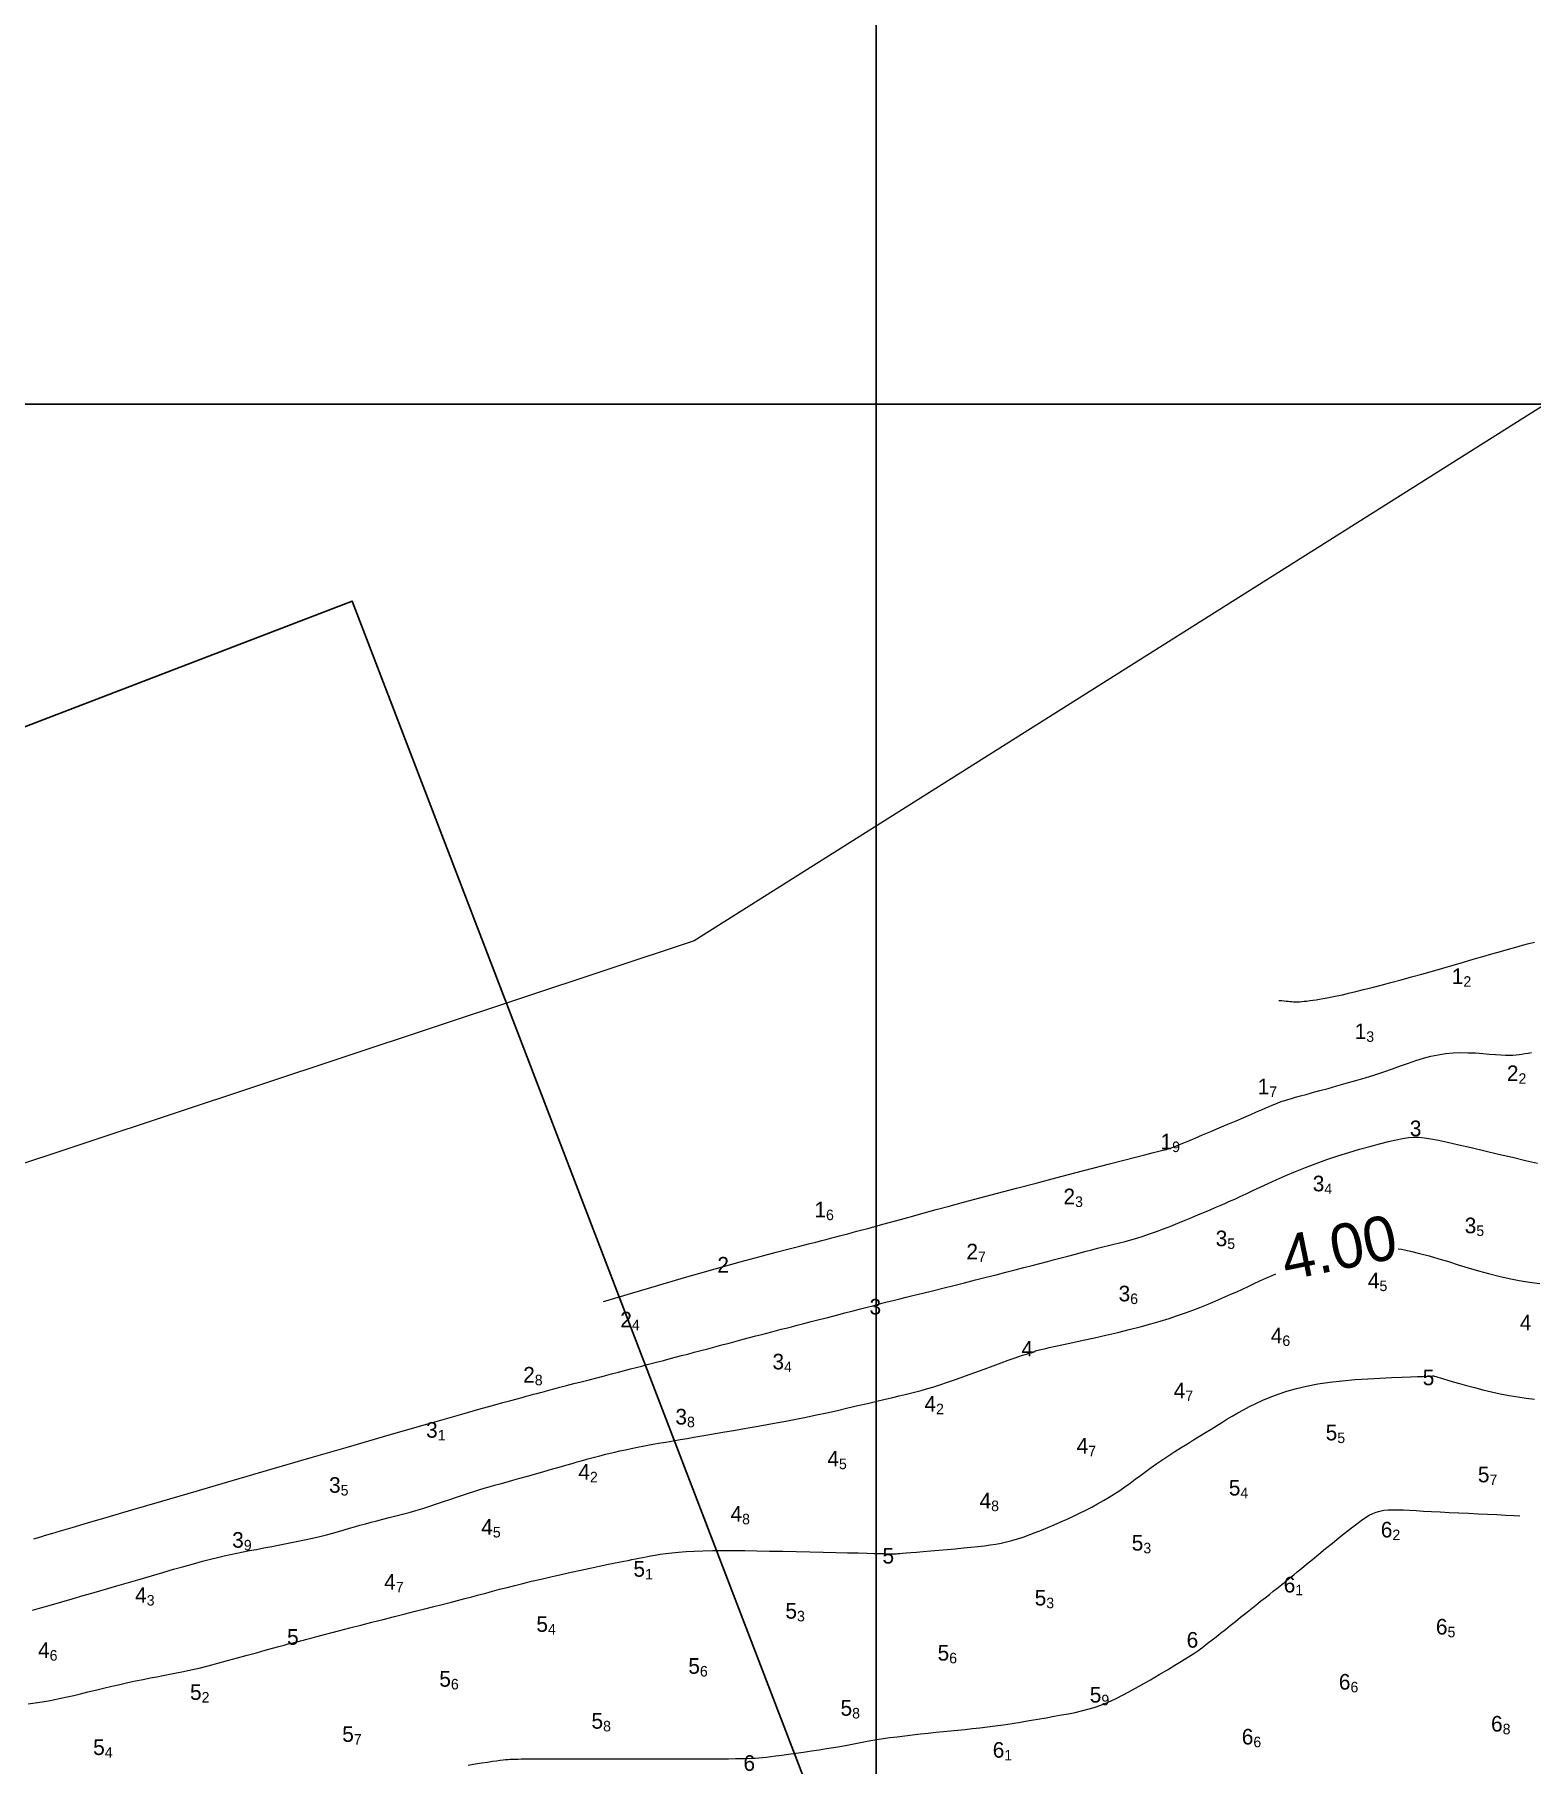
# Model space of a CAD drawing. Header units: millimetres. Extents: x 784883 to 785608, y 628235 to 628806.
# Drawn here: x 785162.3 to 785229.4, y 628439 to 628516.6 of the extents above; entities that cross this region are included whole.
import ezdxf
from ezdxf.enums import TextEntityAlignment as Align

# ---------------------------------------------------------------- set-up
doc = ezdxf.new("R2010")
doc.units = ezdxf.units.MM
for name, color, linetype in [('1_00', 1, 'Continuous'), ('2_00', 92, 'Continuous'), ('3_00', 92, 'Continuous'), ('4_00', 5, 'Continuous'), ('5_00', 252, 'Continuous'), ('6_00', 255, 'Continuous'), ('linker_oever_lucht_foto_cottica_2017_dg2', 7, 'Continuous'), ('Projection_Grid', 7, 'Continuous')]:
    doc.layers.add(name, color=color, linetype=linetype)
doc.layers.add('Soundings', color=7, linetype='Continuous', true_color=0x000000)

msp = doc.modelspace()

# ---------------------------------------------------------------- linework, layer by layer
at = {"color": 240, "true_color": 0xed1f24}
msp.add_lwpolyline([(784920.923, 628393.089), (785176.533, 628491.18), (785223.928, 628367.673), (784968.319, 628269.583)], close=True, dxfattribs=at)
at = {"layer": '1_00', "color": 1, "linetype": 'Continuous', "lineweight": 0, "true_color": 0xff0000, "flags": 128}
msp.add_lwpolyline([(785218.049, 628473.288), (785218.176, 628473.279), (785218.286, 628473.269), (785218.383, 628473.258), (785218.469, 628473.247), (785218.55, 628473.237), (785218.627, 628473.229), (785218.705, 628473.223), (785218.787, 628473.22), (785218.875, 628473.221), (785218.971, 628473.225), (785219.075, 628473.233), (785219.187, 628473.244), (785219.307, 628473.258), (785219.434, 628473.275), (785219.571, 628473.295), (785219.716, 628473.317), (785219.87, 628473.342), (785220.036, 628473.369), (785220.218, 628473.402), (785220.42, 628473.44), (785220.645, 628473.486), (785220.897, 628473.54), (785221.179, 628473.604), (785221.494, 628473.68), (785221.846, 628473.767), (785222.231, 628473.864), (785222.642, 628473.972), (785223.076, 628474.087), (785223.527, 628474.209), (785223.991, 628474.336), (785224.462, 628474.467), (785224.935, 628474.6), (785225.405, 628474.734), (785225.869, 628474.867), (785226.324, 628474.999), (785226.765, 628475.127), (785227.192, 628475.251), (785227.598, 628475.369), (785227.983, 628475.48), (785228.342, 628475.582), (785228.672, 628475.674), (785228.975, 628475.757), (785229.25, 628475.831), (785229.501, 628475.897)], dxfattribs=at)
at = {"layer": '2_00', "color": 92, "linetype": 'Continuous', "lineweight": 0, "true_color": 0x00c000, "flags": 128}
msp.add_lwpolyline([(785187.789, 628459.792), (785189.766, 628460.378), (785191.421, 628460.861), (785192.79, 628461.254), (785193.907, 628461.568), (785194.81, 628461.815), (785195.532, 628462.007), (785196.11, 628462.157), (785196.579, 628462.276), (785196.97, 628462.375), (785197.299, 628462.458), (785197.575, 628462.529), (785197.81, 628462.589), (785198.013, 628462.642), (785198.197, 628462.689), (785198.37, 628462.735), (785198.545, 628462.781), (785198.73, 628462.83), (785198.929, 628462.883), (785199.143, 628462.94), (785199.376, 628463.003), (785199.628, 628463.071), (785199.901, 628463.146), (785200.199, 628463.227), (785200.523, 628463.316), (785200.875, 628463.413), (785201.262, 628463.519), (785201.689, 628463.637), (785202.163, 628463.766), (785202.689, 628463.91), (785203.275, 628464.068), (785203.927, 628464.243), (785204.65, 628464.436), (785205.445, 628464.647), (785206.294, 628464.871), (785207.171, 628465.102), (785208.051, 628465.332), (785208.908, 628465.556), (785209.719, 628465.767), (785210.458, 628465.958), (785211.1, 628466.124), (785211.627, 628466.26), (785212.046, 628466.367), (785212.371, 628466.449), (785212.617, 628466.511), (785212.797, 628466.556), (785212.927, 628466.588), (785213.019, 628466.611), (785213.088, 628466.629), (785213.147, 628466.646), (785213.206, 628466.664), (785213.273, 628466.688), (785213.356, 628466.72), (785213.464, 628466.764), (785213.605, 628466.822), (785213.787, 628466.899), (785214.019, 628466.997), (785214.305, 628467.118), (785214.636, 628467.258), (785214.998, 628467.412), (785215.377, 628467.573), (785215.759, 628467.735), (785216.132, 628467.894), (785216.481, 628468.044), (785216.793, 628468.178), (785217.057, 628468.293), (785217.278, 628468.389), (785217.462, 628468.47), (785217.616, 628468.538), (785217.748, 628468.594), (785217.865, 628468.643), (785217.974, 628468.686), (785218.081, 628468.726), (785218.194, 628468.765), (785218.318, 628468.805), (785218.458, 628468.847), (785218.618, 628468.894), (785218.804, 628468.947), (785219.019, 628469.006), (785219.27, 628469.075), (785219.56, 628469.154), (785219.892, 628469.244), (785220.26, 628469.345), (785220.656, 628469.454), (785221.071, 628469.572), (785221.497, 628469.695), (785221.925, 628469.823), (785222.346, 628469.954), (785222.753, 628470.086), (785223.139, 628470.218), (785223.505, 628470.348), (785223.857, 628470.472), (785224.196, 628470.587), (785224.528, 628470.691), (785224.857, 628470.78), (785225.185, 628470.852), (785225.518, 628470.905), (785225.857, 628470.935), (785226.199, 628470.947), (785226.538, 628470.943), (785226.868, 628470.929), (785227.185, 628470.907), (785227.482, 628470.882), (785227.755, 628470.859), (785227.997, 628470.84), (785228.205, 628470.829), (785228.385, 628470.827), (785228.541, 628470.831), (785228.682, 628470.841), (785228.814, 628470.857), (785228.943, 628470.876), (785229.075, 628470.899), (785229.218, 628470.924), (785229.378, 628470.95)], dxfattribs=at)
at = {"layer": '3_00', "color": 92, "linetype": 'Continuous', "lineweight": 0, "true_color": 0x00c000, "flags": 128}
msp.add_lwpolyline([(785162.263, 628449.164), (785162.406, 628449.205), (785162.569, 628449.253), (785162.779, 628449.315), (785163.064, 628449.398), (785163.454, 628449.513), (785163.979, 628449.667), (785164.669, 628449.869), (785165.552, 628450.127), (785166.659, 628450.451), (785168.004, 628450.845), (785169.54, 628451.294), (785171.206, 628451.781), (785172.941, 628452.288), (785174.682, 628452.796), (785176.368, 628453.287), (785177.937, 628453.742), (785179.327, 628454.145), (785180.493, 628454.48), (785181.444, 628454.751), (785182.208, 628454.967), (785182.811, 628455.136), (785183.279, 628455.265), (785183.639, 628455.363), (785183.916, 628455.437), (785184.138, 628455.496), (785184.327, 628455.547), (785184.496, 628455.592), (785184.653, 628455.634), (785184.806, 628455.676), (785184.965, 628455.719), (785185.139, 628455.766), (785185.335, 628455.818), (785185.564, 628455.878), (785185.83, 628455.948), (785186.129, 628456.027), (785186.452, 628456.111), (785186.792, 628456.199), (785187.14, 628456.289), (785187.488, 628456.379), (785187.828, 628456.467), (785188.152, 628456.551), (785188.454, 628456.629), (785188.736, 628456.702), (785189.002, 628456.771), (785189.255, 628456.837), (785189.501, 628456.901), (785189.742, 628456.963), (785189.982, 628457.026), (785190.226, 628457.09), (785190.477, 628457.156), (785190.736, 628457.223), (785191.002, 628457.294), (785191.277, 628457.366), (785191.56, 628457.44), (785191.851, 628457.517), (785192.15, 628457.597), (785192.458, 628457.678), (785192.774, 628457.762), (785193.095, 628457.847), (785193.416, 628457.932), (785193.733, 628458.017), (785194.041, 628458.098), (785194.338, 628458.177), (785194.618, 628458.251), (785194.877, 628458.319), (785195.113, 628458.38), (785195.332, 628458.437), (785195.543, 628458.492), (785195.754, 628458.546), (785195.973, 628458.602), (785196.208, 628458.663), (785196.469, 628458.73), (785196.763, 628458.805), (785197.096, 628458.891), (785197.458, 628458.984), (785197.839, 628459.082), (785198.226, 628459.183), (785198.609, 628459.282), (785198.975, 628459.376), (785199.312, 628459.464), (785199.61, 628459.541), (785199.86, 628459.606), (785200.073, 628459.661), (785200.263, 628459.711), (785200.443, 628459.757), (785200.629, 628459.805), (785200.834, 628459.856), (785201.072, 628459.916), (785201.358, 628459.987), (785201.702, 628460.073), (785202.096, 628460.171), (785202.531, 628460.278), (785202.996, 628460.394), (785203.48, 628460.514), (785203.971, 628460.636), (785204.46, 628460.759), (785204.936, 628460.878), (785205.39, 628460.993), (785205.821, 628461.103), (785206.231, 628461.208), (785206.62, 628461.309), (785206.99, 628461.405), (785207.342, 628461.497), (785207.677, 628461.585), (785207.997, 628461.67), (785208.303, 628461.751), (785208.596, 628461.829), (785208.877, 628461.904), (785209.149, 628461.975), (785209.413, 628462.045), (785209.669, 628462.111), (785209.921, 628462.176), (785210.168, 628462.238), (785210.414, 628462.298), (785210.659, 628462.358), (785210.907, 628462.42), (785211.159, 628462.486), (785211.418, 628462.556), (785211.686, 628462.634), (785211.966, 628462.721), (785212.259, 628462.819), (785212.566, 628462.928), (785212.885, 628463.047), (785213.208, 628463.173), (785213.532, 628463.302), (785213.851, 628463.433), (785214.159, 628463.561), (785214.452, 628463.684), (785214.724, 628463.798), (785214.971, 628463.903), (785215.2, 628464.001), (785215.417, 628464.094), (785215.631, 628464.187), (785215.847, 628464.282), (785216.073, 628464.384), (785216.317, 628464.496), (785216.586, 628464.621), (785216.885, 628464.762), (785217.215, 628464.918), (785217.573, 628465.084), (785217.957, 628465.258), (785218.366, 628465.438), (785218.797, 628465.62), (785219.249, 628465.801), (785219.719, 628465.979), (785220.205, 628466.151), (785220.699, 628466.316), (785221.191, 628466.47), (785221.672, 628466.613), (785222.133, 628466.743), (785222.565, 628466.857), (785222.959, 628466.956), (785223.305, 628467.036), (785223.599, 628467.097), (785223.855, 628467.137), (785224.091, 628467.156), (785224.326, 628467.155), (785224.577, 628467.131), (785224.863, 628467.086), (785225.203, 628467.019), (785225.615, 628466.929), (785226.109, 628466.817), (785226.671, 628466.687), (785227.275, 628466.547), (785227.898, 628466.401), (785228.516, 628466.256), (785229.105, 628466.117), (785229.641, 628465.99)], dxfattribs=at)
at = {"layer": '4_00', "color": 5, "linetype": 'Continuous', "lineweight": 0, "true_color": 0x1b0fee, "flags": 128}
for points in [[(785223.401, 628462.158), (785223.54, 628462.133), (785223.946, 628462.047), (785224.361, 628461.947), (785224.784, 628461.833), (785225.214, 628461.709), (785225.651, 628461.578), (785226.093, 628461.442), (785226.54, 628461.305), (785226.992, 628461.171), (785227.447, 628461.043), (785227.905, 628460.925), (785228.365, 628460.82), (785228.826, 628460.73), (785229.285, 628460.654), (785229.739, 628460.592)], [(785162.196, 628445.964), (785162.618, 628446.083), (785163.059, 628446.207), (785163.515, 628446.338), (785163.986, 628446.473), (785164.469, 628446.613), (785164.964, 628446.756), (785165.469, 628446.903), (785165.982, 628447.053), (785166.501, 628447.204), (785167.021, 628447.356), (785167.536, 628447.506), (785168.038, 628447.652), (785168.524, 628447.791), (785168.986, 628447.922), (785169.418, 628448.042), (785169.815, 628448.149), (785170.172, 628448.242), (785170.497, 628448.323), (785170.797, 628448.394), (785171.081, 628448.457), (785171.358, 628448.515), (785171.637, 628448.571), (785171.926, 628448.627), (785172.234, 628448.686), (785172.566, 628448.75), (785172.919, 628448.817), (785173.286, 628448.889), (785173.659, 628448.963), (785174.031, 628449.038), (785174.396, 628449.115), (785174.746, 628449.192), (785175.075, 628449.268), (785175.378, 628449.343), (785175.656, 628449.417), (785175.917, 628449.489), (785176.164, 628449.56), (785176.402, 628449.63), (785176.637, 628449.699), (785176.874, 628449.767), (785177.117, 628449.835), (785177.37, 628449.902), (785177.634, 628449.969), (785177.907, 628450.038), (785178.189, 628450.108), (785178.478, 628450.182), (785178.774, 628450.26), (785179.075, 628450.342), (785179.381, 628450.43), (785179.69, 628450.524), (785180, 628450.622), (785180.308, 628450.724), (785180.612, 628450.826), (785180.909, 628450.927), (785181.196, 628451.025), (785181.471, 628451.118), (785181.732, 628451.205), (785181.976, 628451.283), (785182.209, 628451.355), (785182.438, 628451.423), (785182.667, 628451.489), (785182.903, 628451.556), (785183.154, 628451.625), (785183.423, 628451.7), (785183.718, 628451.782), (785184.043, 628451.873), (785184.39, 628451.971), (785184.749, 628452.073), (785185.11, 628452.176), (785185.463, 628452.276), (785185.799, 628452.372), (785186.107, 628452.46), (785186.378, 628452.537), (785186.604, 628452.601), (785186.792, 628452.654), (785186.949, 628452.698), (785187.084, 628452.735), (785187.206, 628452.767), (785187.322, 628452.798), (785187.442, 628452.829), (785187.574, 628452.863), (785187.724, 628452.902), (785187.894, 628452.946), (785188.084, 628452.993), (785188.293, 628453.044), (785188.521, 628453.097), (785188.768, 628453.152), (785189.033, 628453.209), (785189.317, 628453.267), (785189.618, 628453.325), (785189.931, 628453.383), (785190.254, 628453.44), (785190.58, 628453.496), (785190.905, 628453.551), (785191.225, 628453.605), (785191.535, 628453.657), (785191.829, 628453.706), (785192.106, 628453.752), (785192.37, 628453.798), (785192.626, 628453.842), (785192.881, 628453.886), (785193.142, 628453.932), (785193.413, 628453.98), (785193.702, 628454.03), (785194.015, 628454.085), (785194.356, 628454.145), (785194.724, 628454.21), (785195.116, 628454.28), (785195.529, 628454.355), (785195.959, 628454.436), (785196.405, 628454.521), (785196.863, 628454.612), (785197.329, 628454.709), (785197.801, 628454.81), (785198.273, 628454.915), (785198.738, 628455.021), (785199.19, 628455.126), (785199.624, 628455.228), (785200.031, 628455.324), (785200.408, 628455.413), (785200.746, 628455.493), (785201.043, 628455.561), (785201.307, 628455.622), (785201.55, 628455.68), (785201.784, 628455.738), (785202.019, 628455.8), (785202.269, 628455.872), (785202.543, 628455.957), (785202.855, 628456.058), (785203.21, 628456.18), (785203.601, 628456.317), (785204.013, 628456.464), (785204.433, 628456.616), (785204.848, 628456.767), (785205.244, 628456.912), (785205.608, 628457.044), (785205.926, 628457.159), (785206.188, 628457.253), (785206.398, 628457.326), (785206.563, 628457.382), (785206.689, 628457.423), (785206.782, 628457.452), (785206.851, 628457.472), (785206.9, 628457.485), (785206.939, 628457.496), (785206.971, 628457.505), (785206.999, 628457.513), (785207.023, 628457.521), (785207.044, 628457.529), (785207.063, 628457.536), (785207.08, 628457.544), (785207.095, 628457.551), (785207.11, 628457.559), (785207.127, 628457.567), (785207.153, 628457.578), (785207.198, 628457.592), (785207.272, 628457.612), (785207.383, 628457.641), (785207.543, 628457.678), (785207.76, 628457.727), (785208.043, 628457.79), (785208.399, 628457.867), (785208.816, 628457.957), (785209.283, 628458.059), (785209.783, 628458.169), (785210.303, 628458.287), (785210.83, 628458.409), (785211.348, 628458.535), (785211.844, 628458.661), (785212.308, 628458.787), (785212.738, 628458.912), (785213.138, 628459.036), (785213.512, 628459.159), (785213.862, 628459.281), (785214.192, 628459.402), (785214.504, 628459.522), (785214.802, 628459.642), (785215.089, 628459.76), (785215.366, 628459.879), (785215.636, 628459.997), (785215.901, 628460.114), (785216.162, 628460.233), (785216.421, 628460.352), (785216.68, 628460.471), (785216.941, 628460.592), (785217.206, 628460.714), (785217.475, 628460.837), (785217.747, 628460.961), (785217.915, 628461.037)]]:
    msp.add_lwpolyline(points, dxfattribs=at)
at = {"layer": '5_00', "color": 252, "linetype": 'Continuous', "lineweight": 0, "true_color": 0x8e919d, "flags": 128}
msp.add_lwpolyline([(785162.003, 628441.761), (785162.327, 628441.803), (785162.63, 628441.849), (785162.918, 628441.899), (785163.197, 628441.953), (785163.475, 628442.012), (785163.756, 628442.075), (785164.048, 628442.144), (785164.356, 628442.218), (785164.685, 628442.297), (785165.031, 628442.38), (785165.389, 628442.465), (785165.753, 628442.55), (785166.117, 628442.634), (785166.476, 628442.715), (785166.824, 628442.791), (785167.156, 628442.86), (785167.468, 628442.922), (785167.766, 628442.979), (785168.056, 628443.032), (785168.348, 628443.087), (785168.647, 628443.145), (785168.961, 628443.209), (785169.299, 628443.283), (785169.667, 628443.368), (785170.07, 628443.468), (785170.499, 628443.58), (785170.942, 628443.698), (785171.387, 628443.819), (785171.824, 628443.94), (785172.239, 628444.056), (785172.621, 628444.162), (785172.958, 628444.256), (785173.241, 628444.334), (785173.474, 628444.396), (785173.662, 628444.446), (785173.813, 628444.484), (785173.932, 628444.514), (785174.025, 628444.537), (785174.099, 628444.555), (785174.16, 628444.57), (785174.215, 628444.584), (785174.272, 628444.6), (785174.342, 628444.62), (785174.435, 628444.646), (785174.559, 628444.68), (785174.726, 628444.724), (785174.944, 628444.782), (785175.223, 628444.855), (785175.57, 628444.945), (785175.975, 628445.049), (785176.425, 628445.165), (785176.907, 628445.288), (785177.409, 628445.416), (785177.917, 628445.545), (785178.419, 628445.673), (785178.902, 628445.796), (785179.356, 628445.911), (785179.78, 628446.018), (785180.179, 628446.12), (785180.554, 628446.215), (785180.911, 628446.307), (785181.25, 628446.395), (785181.577, 628446.48), (785181.893, 628446.563), (785182.202, 628446.646), (785182.509, 628446.729), (785182.819, 628446.812), (785183.135, 628446.896), (785183.464, 628446.982), (785183.809, 628447.071), (785184.176, 628447.162), (785184.569, 628447.258), (785184.99, 628447.357), (785185.433, 628447.458), (785185.885, 628447.56), (785186.337, 628447.66), (785186.778, 628447.756), (785187.198, 628447.846), (785187.587, 628447.928), (785187.933, 628448.001), (785188.23, 628448.062), (785188.482, 628448.113), (785188.699, 628448.155), (785188.887, 628448.192), (785189.057, 628448.225), (785189.215, 628448.255), (785189.37, 628448.285), (785189.53, 628448.317), (785189.703, 628448.352), (785189.893, 628448.389), (785190.1, 628448.428), (785190.328, 628448.466), (785190.578, 628448.503), (785190.853, 628448.537), (785191.155, 628448.567), (785191.487, 628448.592), (785191.849, 628448.611), (785192.243, 628448.623), (785192.667, 628448.631), (785193.121, 628448.634), (785193.604, 628448.632), (785194.117, 628448.628), (785194.658, 628448.62), (785195.226, 628448.611), (785195.82, 628448.599), (785196.428, 628448.587), (785197.035, 628448.574), (785197.629, 628448.561), (785198.196, 628448.548), (785198.722, 628448.535), (785199.193, 628448.524), (785199.596, 628448.513), (785199.922, 628448.505), (785200.175, 628448.498), (785200.365, 628448.493), (785200.504, 628448.489), (785200.599, 628448.486), (785200.662, 628448.483), (785200.701, 628448.482), (785200.728, 628448.481), (785200.748, 628448.48), (785200.766, 628448.48), (785200.782, 628448.479), (785200.796, 628448.48), (785200.808, 628448.48), (785200.821, 628448.48), (785200.833, 628448.481), (785200.845, 628448.482), (785200.86, 628448.483), (785200.883, 628448.485), (785200.92, 628448.489), (785200.979, 628448.494), (785201.065, 628448.501), (785201.185, 628448.511), (785201.346, 628448.525), (785201.555, 628448.542), (785201.815, 628448.563), (785202.118, 628448.589), (785202.454, 628448.617), (785202.813, 628448.647), (785203.183, 628448.68), (785203.554, 628448.713), (785203.915, 628448.747), (785204.255, 628448.781), (785204.567, 628448.814), (785204.854, 628448.848), (785205.12, 628448.884), (785205.371, 628448.923), (785205.613, 628448.969), (785205.851, 628449.021), (785206.09, 628449.083), (785206.335, 628449.154), (785206.592, 628449.237), (785206.858, 628449.331), (785207.133, 628449.434), (785207.414, 628449.545), (785207.699, 628449.663), (785207.987, 628449.786), (785208.275, 628449.913), (785208.561, 628450.043), (785208.844, 628450.175), (785209.123, 628450.308), (785209.397, 628450.444), (785209.667, 628450.583), (785209.931, 628450.724), (785210.189, 628450.869), (785210.441, 628451.018), (785210.686, 628451.171), (785210.924, 628451.329), (785211.157, 628451.491), (785211.387, 628451.657), (785211.617, 628451.827), (785211.849, 628451.999), (785212.086, 628452.174), (785212.329, 628452.351), (785212.582, 628452.529), (785212.845, 628452.709), (785213.116, 628452.889), (785213.394, 628453.068), (785213.673, 628453.245), (785213.953, 628453.42), (785214.229, 628453.592), (785214.5, 628453.759), (785214.761, 628453.921), (785215.011, 628454.077), (785215.253, 628454.227), (785215.49, 628454.374), (785215.726, 628454.517), (785215.965, 628454.659), (785216.211, 628454.8), (785216.467, 628454.94), (785216.737, 628455.082), (785217.024, 628455.226), (785217.332, 628455.369), (785217.665, 628455.511), (785218.024, 628455.647), (785218.413, 628455.776), (785218.835, 628455.896), (785219.294, 628456.005), (785219.792, 628456.099), (785220.33, 628456.177), (785220.894, 628456.24), (785221.469, 628456.291), (785222.039, 628456.331), (785222.588, 628456.361), (785223.1, 628456.384), (785223.56, 628456.402), (785223.952, 628456.415), (785224.264, 628456.426), (785224.502, 628456.436), (785224.678, 628456.443), (785224.8, 628456.449), (785224.88, 628456.453), (785224.929, 628456.455), (785224.956, 628456.457), (785224.972, 628456.456), (785224.988, 628456.455), (785225.01, 628456.451), (785225.044, 628456.442), (785225.097, 628456.426), (785225.175, 628456.403), (785225.284, 628456.371), (785225.432, 628456.327), (785225.624, 628456.27), (785225.864, 628456.199), (785226.147, 628456.117), (785226.467, 628456.027), (785226.816, 628455.933), (785227.188, 628455.839), (785227.575, 628455.746), (785227.969, 628455.66), (785228.365, 628455.584), (785228.756, 628455.519), (785229.139, 628455.466), (785229.512, 628455.423)], dxfattribs=at)
at = {"layer": '6_00', "color": 18, "linetype": 'Continuous', "lineweight": 0, "true_color": 0x000000, "flags": 128}
msp.add_lwpolyline([(785181.723, 628439.021), (785182.04, 628439.071), (785182.331, 628439.116), (785182.589, 628439.155), (785182.809, 628439.187), (785182.994, 628439.214), (785183.151, 628439.235), (785183.285, 628439.251), (785183.402, 628439.264), (785183.51, 628439.273), (785183.613, 628439.279), (785183.718, 628439.284), (785183.832, 628439.288), (785183.957, 628439.29), (785184.1, 628439.292), (785184.265, 628439.292), (785184.456, 628439.293), (785184.678, 628439.293), (785184.936, 628439.293), (785185.233, 628439.293), (785185.573, 628439.293), (785185.948, 628439.293), (785186.349, 628439.293), (785186.768, 628439.294), (785187.196, 628439.295), (785187.624, 628439.295), (785188.042, 628439.296), (785188.442, 628439.297), (785188.817, 628439.297), (785189.17, 628439.297), (785189.509, 628439.298), (785189.837, 628439.298), (785190.162, 628439.298), (785190.49, 628439.298), (785190.825, 628439.298), (785191.175, 628439.298), (785191.542, 628439.298), (785191.922, 628439.299), (785192.304, 628439.299), (785192.682, 628439.3), (785193.047, 628439.302), (785193.391, 628439.304), (785193.705, 628439.307), (785193.982, 628439.311), (785194.215, 628439.316), (785194.414, 628439.323), (785194.59, 628439.332), (785194.753, 628439.344), (785194.916, 628439.36), (785195.089, 628439.38), (785195.284, 628439.404), (785195.512, 628439.434), (785195.781, 628439.47), (785196.084, 628439.511), (785196.413, 628439.556), (785196.757, 628439.603), (785197.107, 628439.653), (785197.452, 628439.704), (785197.784, 628439.755), (785198.093, 628439.805), (785198.372, 628439.854), (785198.625, 628439.9), (785198.86, 628439.946), (785199.084, 628439.99), (785199.306, 628440.033), (785199.533, 628440.076), (785199.772, 628440.119), (785200.032, 628440.162), (785200.317, 628440.205), (785200.624, 628440.248), (785200.95, 628440.291), (785201.289, 628440.333), (785201.636, 628440.375), (785201.987, 628440.414), (785202.338, 628440.452), (785202.682, 628440.488), (785203.017, 628440.521), (785203.345, 628440.553), (785203.669, 628440.585), (785203.993, 628440.617), (785204.319, 628440.652), (785204.651, 628440.689), (785204.992, 628440.73), (785205.346, 628440.777), (785205.715, 628440.829), (785206.094, 628440.886), (785206.479, 628440.947), (785206.865, 628441.011), (785207.247, 628441.076), (785207.618, 628441.14), (785207.976, 628441.204), (785208.313, 628441.264), (785208.628, 628441.322), (785208.925, 628441.381), (785209.212, 628441.444), (785209.495, 628441.517), (785209.782, 628441.604), (785210.08, 628441.709), (785210.396, 628441.837), (785210.737, 628441.992), (785211.107, 628442.177), (785211.499, 628442.386), (785211.901, 628442.61), (785212.303, 628442.841), (785212.694, 628443.072), (785213.062, 628443.294), (785213.397, 628443.499), (785213.688, 628443.678), (785213.927, 628443.827), (785214.122, 628443.95), (785214.281, 628444.053), (785214.416, 628444.142), (785214.536, 628444.226), (785214.65, 628444.31), (785214.77, 628444.401), (785214.906, 628444.507), (785215.064, 628444.631), (785215.244, 628444.773), (785215.442, 628444.93), (785215.654, 628445.098), (785215.876, 628445.276), (785216.106, 628445.458), (785216.339, 628445.644), (785216.571, 628445.829), (785216.799, 628446.011), (785217.021, 628446.187), (785217.235, 628446.357), (785217.437, 628446.518), (785217.625, 628446.668), (785217.799, 628446.806), (785217.954, 628446.929), (785218.088, 628447.036), (785218.202, 628447.127), (785218.301, 628447.207), (785218.395, 628447.283), (785218.491, 628447.36), (785218.597, 628447.447), (785218.722, 628447.55), (785218.875, 628447.676), (785219.063, 628447.831), (785219.292, 628448.019), (785219.555, 628448.236), (785219.842, 628448.471), (785220.145, 628448.719), (785220.452, 628448.969), (785220.754, 628449.213), (785221.043, 628449.444), (785221.307, 628449.653), (785221.54, 628449.833), (785221.745, 628449.985), (785221.929, 628450.111), (785222.099, 628450.214), (785222.26, 628450.295), (785222.419, 628450.358), (785222.582, 628450.404), (785222.755, 628450.435), (785222.944, 628450.454), (785223.153, 628450.463), (785223.381, 628450.463), (785223.632, 628450.455), (785223.906, 628450.442), (785224.206, 628450.424), (785224.533, 628450.404), (785224.89, 628450.382), (785225.276, 628450.361), (785225.685, 628450.341), (785226.11, 628450.32), (785226.543, 628450.301), (785226.978, 628450.281), (785227.406, 628450.262), (785227.819, 628450.243), (785228.211, 628450.225), (785228.576, 628450.207), (785228.857, 628450.192)], dxfattribs=at)
at = {"layer": 'linker_oever_lucht_foto_cottica_2017_dg2', "color": 18, "linetype": 'Continuous', "lineweight": 20, "true_color": 0x000000}
for p, q in [((785242.626, 628507.971), (785191.847, 628475.959)), ((785191.847, 628475.959), (785063.699, 628433.364))]:
    msp.add_line(p, q, dxfattribs=at)
at = {"layer": 'Projection_Grid', "color": 18, "linetype": 'Continuous', "true_color": 0x000000}
for p, q in [((785200, 628260.771), (785200, 628779.935)), ((784909.293, 628500), (785582.145, 628500))]:
    msp.add_line(p, q, dxfattribs=at)

# ---------------------------------------------------------------- texts
at = {"layer": '4_00', "color": 5, "true_color": 0x1b0fee}
msp.add_text('4.00', height=2, rotation=11.542, dxfattribs=at).set_placement((785218.386, 628460.725))
at = {"layer": 'Soundings', "color": 1, "true_color": 0xff0000}
for p in [(785226.32, 628474.37, 1.15), (785221.97, 628471.9, 1.32), (785217.62, 628469.43, 1.74), (785213.27, 628466.96, 1.92), (785197.76, 628463.91, 1.62)]:
    msp.add_text('1', height=0.7, dxfattribs=at).set_placement(p, align=Align.MIDDLE_RIGHT)
for s, p in [('2', (785226.32, 628474.37, 1.15)), ('3', (785221.97, 628471.9, 1.32)), ('7', (785217.62, 628469.43, 1.74)), ('9', (785213.27, 628466.96, 1.92)), ('6', (785197.76, 628463.91, 1.62))]:
    msp.add_text(s, height=0.472, dxfattribs=at).set_placement(p, align=Align.TOP_LEFT)
at = {"layer": 'Soundings', "color": 92, "true_color": 0x00c000}
for s, p in [('2', (785228.79, 628470.02, 2.17)), ('3', (785224.44, 628467.55, 2.95)), ('3', (785220.09, 628465.08, 3.36)), ('2', (785208.92, 628464.5, 2.32)), ('3', (785226.9, 628463.2, 3.53)), ('3', (785215.74, 628462.62, 3.46)), ('2', (785204.57, 628462.03, 2.67)), ('2', (785193.41, 628461.44, 2.01)), ('3', (785211.39, 628460.15, 3.64)), ('3', (785200.23, 628459.56, 3.04)), ('2', (785189.06, 628458.98, 2.38)), ('3', (785195.88, 628457.1, 3.42)), ('4', (785207.04, 628457.68, 3.98)), ('2', (785184.71, 628456.51, 2.76)), ('3', (785180.36, 628454.04, 3.13)), ('3', (785191.53, 628454.63, 3.79)), ('3', (785176.01, 628451.57, 3.51)), ('3', (785171.67, 628449.11, 3.88))]:
    msp.add_text(s, height=0.7, dxfattribs=at).set_placement(p, align=Align.MIDDLE_RIGHT)
for s, p in [('2', (785228.79, 628470.02, 2.17)), ('3', (785208.92, 628464.5, 2.32)), ('4', (785220.09, 628465.08, 3.36)), ('5', (785226.9, 628463.2, 3.53)), ('7', (785204.57, 628462.03, 2.67)), ('5', (785215.74, 628462.62, 3.46)), ('6', (785211.39, 628460.15, 3.64)), ('4', (785189.06, 628458.98, 2.38)), ('4', (785195.88, 628457.1, 3.42)), ('8', (785184.71, 628456.51, 2.76)), ('8', (785191.53, 628454.63, 3.79)), ('1', (785180.36, 628454.04, 3.13)), ('5', (785176.01, 628451.57, 3.51)), ('9', (785171.67, 628449.11, 3.88))]:
    msp.add_text(s, height=0.472, dxfattribs=at).set_placement(p, align=Align.TOP_LEFT)
at = {"layer": 'Soundings', "color": 5, "true_color": 0x1b0fee}
for p in [(785222.56, 628460.73, 4.46), (785229.37, 628458.85, 4.33), (785202.69, 628455.21, 4.16), (785198.34, 628452.75, 4.45), (785187.18, 628452.16, 4.17), (785167.32, 628446.64, 4.25)]:
    msp.add_text('4', height=0.7, dxfattribs=at).set_placement(p, align=Align.MIDDLE_RIGHT)
for s, p in [('5', (785222.56, 628460.73, 4.46)), ('2', (785202.69, 628455.21, 4.16)), ('5', (785198.34, 628452.75, 4.45)), ('2', (785187.18, 628452.16, 4.17)), ('3', (785167.32, 628446.64, 4.25))]:
    msp.add_text(s, height=0.472, dxfattribs=at).set_placement(p, align=Align.TOP_LEFT)
at = {"layer": 'Soundings', "color": 214, "true_color": 0x8c1b96}
for s, p in [('4', (785218.21, 628458.27, 4.61)), ('4', (785213.86, 628455.8, 4.7)), ('4', (785209.51, 628453.33, 4.68)), ('4', (785205.16, 628450.87, 4.75)), ('4', (785194, 628450.28, 4.81)), ('4', (785182.83, 628449.69, 4.51)), ('4', (785178.48, 628447.23, 4.74)), ('5', (785174.13, 628444.76, 4.97)), ('4', (785162.97, 628444.17, 4.63))]:
    msp.add_text(s, height=0.7, dxfattribs=at).set_placement(p, align=Align.MIDDLE_RIGHT)
for s, p in [('6', (785218.21, 628458.27, 4.61)), ('7', (785213.86, 628455.8, 4.7)), ('7', (785209.51, 628453.33, 4.68)), ('8', (785205.16, 628450.87, 4.75)), ('5', (785182.83, 628449.69, 4.51)), ('8', (785194, 628450.28, 4.81)), ('7', (785178.48, 628447.23, 4.74)), ('6', (785162.97, 628444.17, 4.63))]:
    msp.add_text(s, height=0.472, dxfattribs=at).set_placement(p, align=Align.TOP_LEFT)
at = {"layer": 'Soundings', "color": 252, "true_color": 0x8e919d}
for p in [(785225.02, 628456.39, 5.01), (785220.67, 628453.92, 5.46), (785216.33, 628451.45, 5.42), (785211.98, 628448.98, 5.31), (785189.65, 628447.81, 5.1), (785200.81, 628448.4, 5.01), (785207.63, 628446.52, 5.34), (785196.46, 628445.93, 5.31), (785185.3, 628445.34, 5.37), (785169.78, 628442.29, 5.2), (785165.44, 628439.82, 5.43)]:
    msp.add_text('5', height=0.7, dxfattribs=at).set_placement(p, align=Align.MIDDLE_RIGHT)
for s, p in [('5', (785220.67, 628453.92, 5.46)), ('4', (785216.33, 628451.45, 5.42)), ('3', (785211.98, 628448.98, 5.31)), ('1', (785189.65, 628447.81, 5.1)), ('3', (785207.63, 628446.52, 5.34)), ('3', (785196.46, 628445.93, 5.31)), ('4', (785185.3, 628445.34, 5.37)), ('2', (785169.78, 628442.29, 5.2)), ('4', (785165.44, 628439.82, 5.43))]:
    msp.add_text(s, height=0.472, dxfattribs=at).set_placement(p, align=Align.TOP_LEFT)
at = {"layer": 'Soundings', "color": 18, "true_color": 0x000000}
for s, p in [('5', (785227.49, 628452.04, 5.67)), ('6', (785223.14, 628449.57, 6.16)), ('6', (785218.79, 628447.1, 6.05)), ('6', (785214.44, 628444.63, 5.95)), ('6', (785225.61, 628445.22, 6.53)), ('5', (785203.28, 628444.05, 5.57)), ('5', (785192.11, 628443.46, 5.56)), ('5', (785180.95, 628442.88, 5.58)), ('6', (785221.26, 628442.75, 6.58)), ('5', (785198.93, 628441.58, 5.83)), ('5', (785210.1, 628442.17, 5.93)), ('5', (785187.77, 628441, 5.82)), ('6', (785228.08, 628440.87, 6.76)), ('5', (785176.6, 628440.41, 5.69)), ('6', (785216.91, 628440.29, 6.58)), ('6', (785205.75, 628439.7, 6.13)), ('6', (785194.58, 628439.11, 6.02))]:
    msp.add_text(s, height=0.7, dxfattribs=at).set_placement(p, align=Align.MIDDLE_RIGHT)
for s, p in [('7', (785227.49, 628452.04, 5.67)), ('2', (785223.14, 628449.57, 6.16)), ('1', (785218.79, 628447.1, 6.05)), ('5', (785225.61, 628445.22, 6.53)), ('6', (785192.11, 628443.46, 5.56)), ('6', (785203.28, 628444.05, 5.57)), ('6', (785180.95, 628442.88, 5.58)), ('6', (785221.26, 628442.75, 6.58)), ('9', (785210.1, 628442.17, 5.93)), ('8', (785198.93, 628441.58, 5.83)), ('7', (785176.6, 628440.41, 5.69)), ('8', (785187.77, 628441, 5.82)), ('6', (785216.91, 628440.29, 6.58)), ('8', (785228.08, 628440.87, 6.76)), ('1', (785205.75, 628439.7, 6.13))]:
    msp.add_text(s, height=0.472, dxfattribs=at).set_placement(p, align=Align.TOP_LEFT)

doc.saveas('drawing.dxf')
